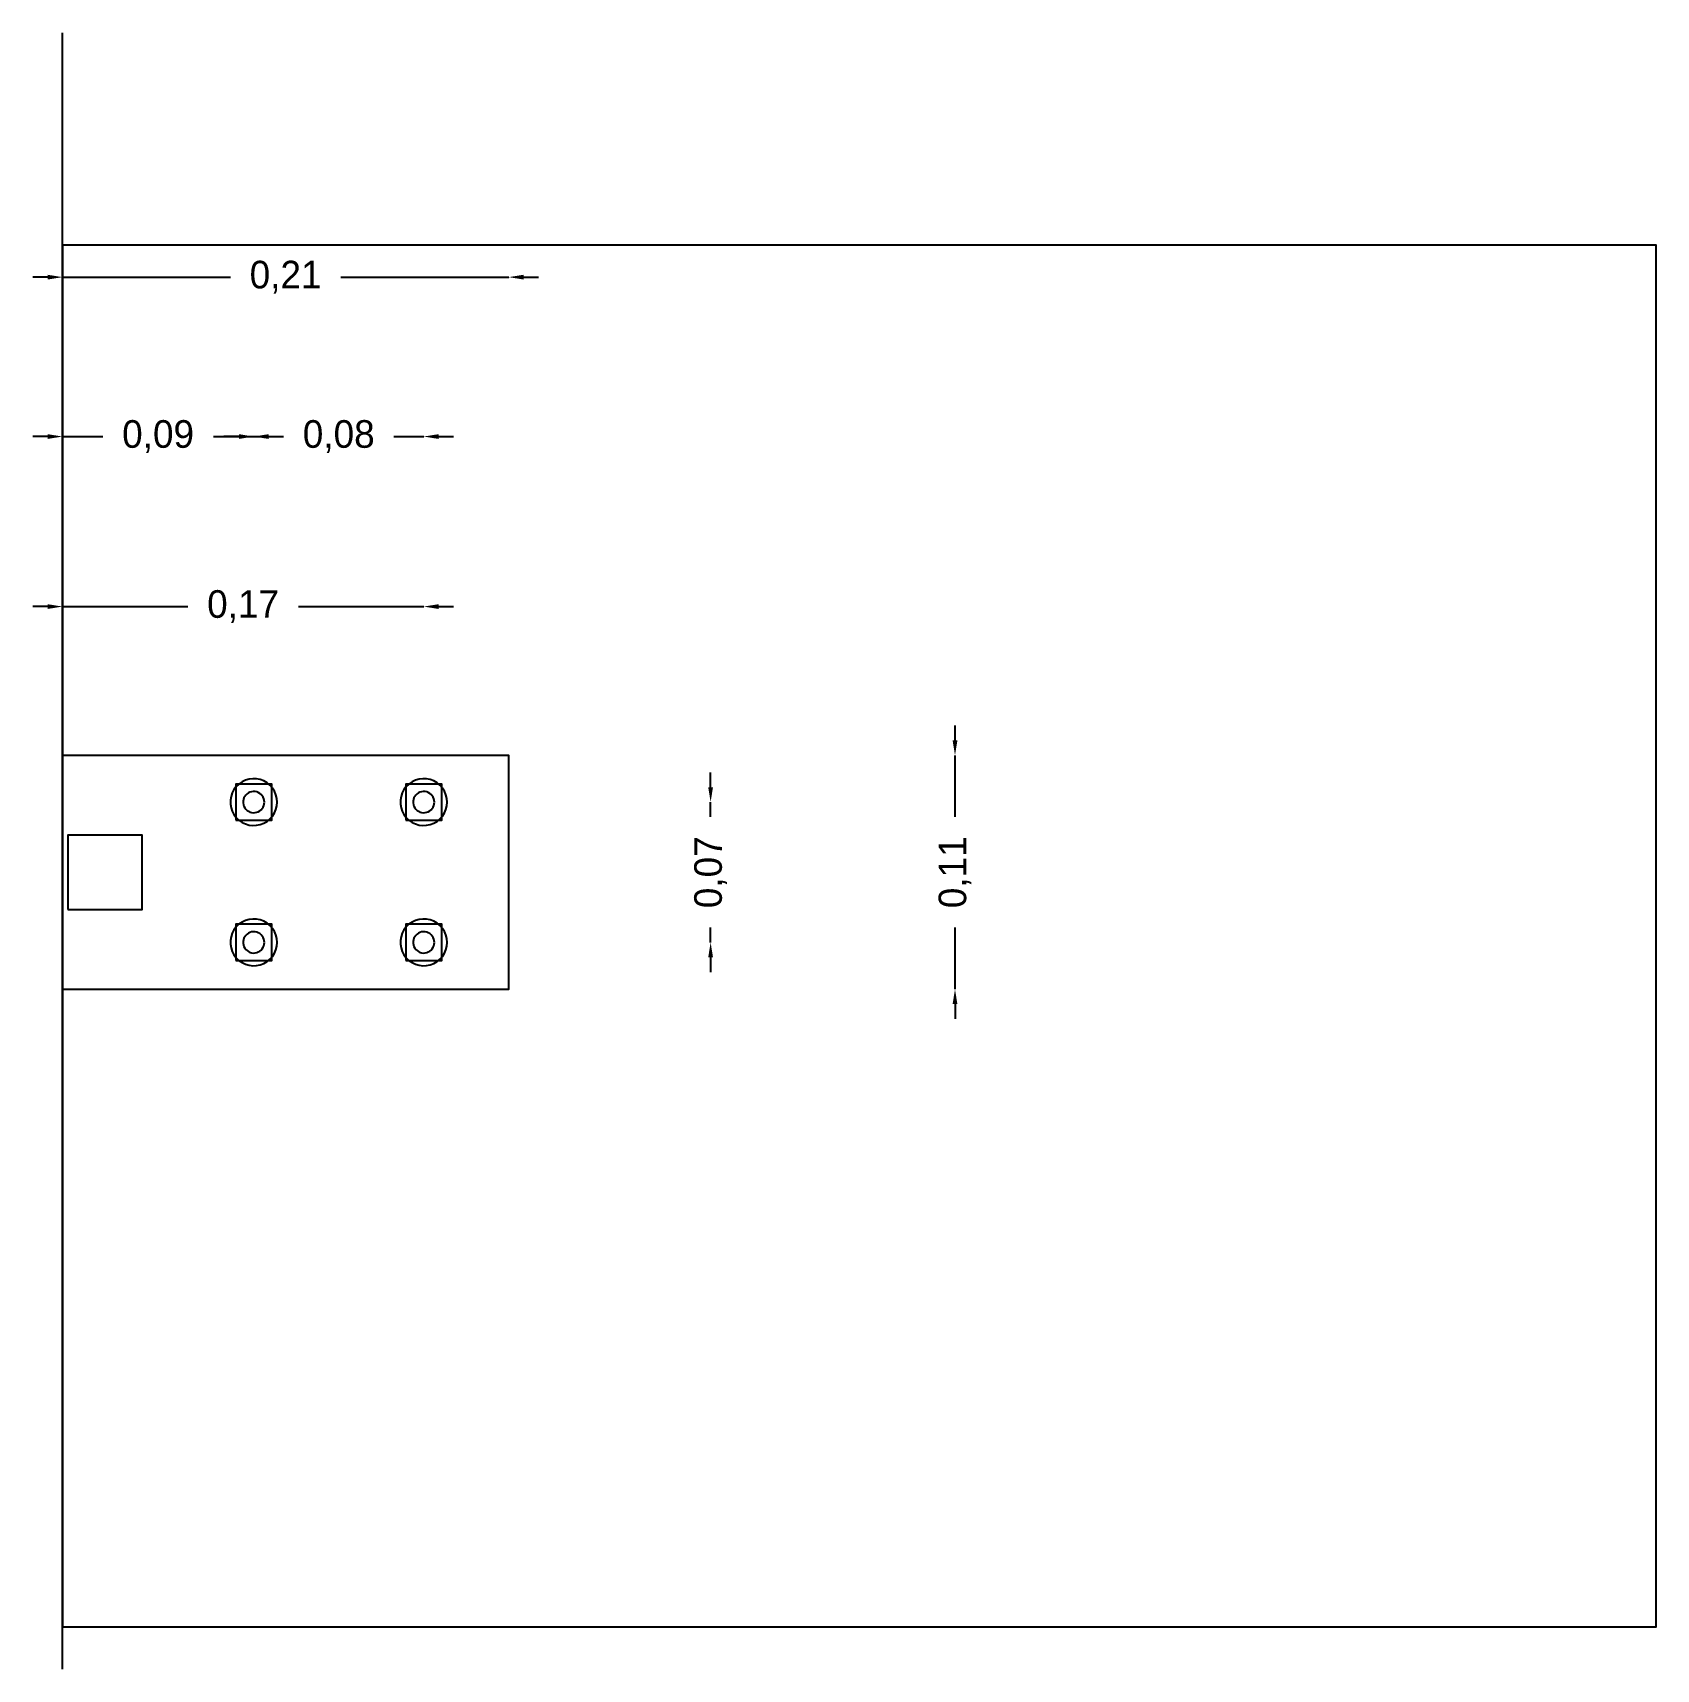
# Model space of a CAD drawing. Header units: metres. Extents: x 0.3 to 11.2, y 0 to 0.8.
# Drawn here: x 0.336 to 1.1, y 0.08 to 0.85 of the extents above.
import ezdxf

# ---------------------------------------------------------------- set-up
doc = ezdxf.new("R2010")
doc.units = ezdxf.units.M
doc.layers.add('COTAS', color=4, linetype='Continuous')
doc.layers.add('G_MEDIDO', color=8, linetype='Continuous')
doc.dimstyles.get("Standard").update_dxf_attribs({"dimtxt": 2.5, "dimasz": 2.5, "dimexe": 1.25, "dimexo": 0.625, "dimtad": 1, "dimcen": 2.5, "dimazin": 3, "dimtfac": 1, "dimtmove": 0, "dimatfit": 3})

# ---------------------------------------------------------------- blocks, each defined once
blk = doc.blocks.new('_CLOSEDFILLED')
at = {"color": 0, "linetype": 'BYBLOCK'}
blk.add_solid([(-1, 0.16), (0, 0), (-1, -0.16)], dxfattribs=at)
blk = doc.blocks.new('*D1')
for p, q in [((0.343, 0.735), (0.336, 0.735)), ((0.35, 0.735), (0.35, 0.735)), ((0.35, 0.735), (0.429, 0.735)), ((0.481, 0.735), (0.56, 0.735)), ((0.56, 0.735), (0.56, 0.735)), ((0.567, 0.735), (0.574, 0.735))]:
    blk.add_line(p, q)
at = {"layer": 'Defpoints'}
for p in [(0.35, 0.735), (0.35, 0.735), (0.56, 0.735)]:
    blk.add_point(p, dxfattribs=at)
at = {"layer": 'COTAS', "xscale": 0.007, "yscale": 0.007}
blk.add_blockref('_CLOSEDFILLED', (0.35, 0.735), dxfattribs=at)
at = {"layer": 'COTAS', "xscale": 0.007, "yscale": 0.007, "rotation": 180}
blk.add_blockref('_CLOSEDFILLED', (0.56, 0.735), dxfattribs=at)
at = {"layer": 'COTAS', "insert": (0.455, 0.735), "char_height": 0.013, "attachment_point": 5}
blk.add_mtext('0,21', dxfattribs=at)
blk = doc.blocks.new('*D2')
for p, q in [((0.343, 0.66), (0.336, 0.66)), ((0.35, 0.66), (0.35, 0.66)), ((0.35, 0.66), (0.369, 0.66)), ((0.421, 0.66), (0.44, 0.66)), ((0.44, 0.66), (0.44, 0.66)), ((0.447, 0.66), (0.454, 0.66))]:
    blk.add_line(p, q)
at = {"layer": 'Defpoints'}
for p in [(0.35, 0.66), (0.35, 0.66), (0.44, 0.66)]:
    blk.add_point(p, dxfattribs=at)
at = {"layer": 'COTAS', "xscale": 0.007, "yscale": 0.007}
blk.add_blockref('_CLOSEDFILLED', (0.35, 0.66), dxfattribs=at)
at = {"layer": 'COTAS', "xscale": 0.007, "yscale": 0.007, "rotation": 180}
blk.add_blockref('_CLOSEDFILLED', (0.44, 0.66), dxfattribs=at)
at = {"layer": 'COTAS', "insert": (0.395, 0.66), "char_height": 0.013, "attachment_point": 5}
blk.add_mtext('0,09', dxfattribs=at)
blk = doc.blocks.new('*D3')
for p, q in [((0.433, 0.66), (0.426, 0.66)), ((0.44, 0.66), (0.44, 0.66)), ((0.44, 0.66), (0.454, 0.66)), ((0.506, 0.66), (0.52, 0.66)), ((0.52, 0.66), (0.52, 0.66)), ((0.527, 0.66), (0.534, 0.66))]:
    blk.add_line(p, q)
at = {"layer": 'Defpoints'}
for p in [(0.44, 0.66), (0.44, 0.66), (0.52, 0.66)]:
    blk.add_point(p, dxfattribs=at)
at = {"layer": 'COTAS', "xscale": 0.007, "yscale": 0.007}
blk.add_blockref('_CLOSEDFILLED', (0.44, 0.66), dxfattribs=at)
at = {"layer": 'COTAS', "xscale": 0.007, "yscale": 0.007, "rotation": 180}
blk.add_blockref('_CLOSEDFILLED', (0.52, 0.66), dxfattribs=at)
at = {"layer": 'COTAS', "insert": (0.48, 0.66), "char_height": 0.013, "attachment_point": 5}
blk.add_mtext('0,08', dxfattribs=at)
blk = doc.blocks.new('*D4')
for p, q in [((0.343, 0.58), (0.336, 0.58)), ((0.35, 0.58), (0.35, 0.58)), ((0.35, 0.58), (0.409, 0.58)), ((0.461, 0.58), (0.52, 0.58)), ((0.52, 0.58), (0.52, 0.58)), ((0.527, 0.58), (0.534, 0.58))]:
    blk.add_line(p, q)
at = {"layer": 'Defpoints'}
for p in [(0.35, 0.58), (0.35, 0.58), (0.52, 0.58)]:
    blk.add_point(p, dxfattribs=at)
at = {"layer": 'COTAS', "xscale": 0.007, "yscale": 0.007}
blk.add_blockref('_CLOSEDFILLED', (0.35, 0.58), dxfattribs=at)
at = {"layer": 'COTAS', "xscale": 0.007, "yscale": 0.007, "rotation": 180}
blk.add_blockref('_CLOSEDFILLED', (0.52, 0.58), dxfattribs=at)
at = {"layer": 'COTAS', "insert": (0.435, 0.58), "char_height": 0.013, "attachment_point": 5}
blk.add_mtext('0,17', dxfattribs=at)
blk = doc.blocks.new('*D5')
for p, q in [((0.77, 0.517), (0.77, 0.524)), ((0.77, 0.51), (0.77, 0.51)), ((0.77, 0.481), (0.77, 0.51)), ((0.77, 0.4), (0.77, 0.429)), ((0.77, 0.4), (0.77, 0.4)), ((0.77, 0.393), (0.77, 0.386))]:
    blk.add_line(p, q)
at = {"layer": 'Defpoints'}
for p in [(0.77, 0.51), (0.77, 0.4), (0.77, 0.4)]:
    blk.add_point(p, dxfattribs=at)
at = {"layer": 'COTAS', "xscale": 0.007, "yscale": 0.007}
for p, rotation in [((0.77, 0.51), 270), ((0.77, 0.4), 90)]:
    blk.add_blockref('_CLOSEDFILLED', p, dxfattribs=dict(at, rotation=rotation))
at = {"layer": 'COTAS', "insert": (0.77, 0.455), "char_height": 0.013, "attachment_point": 5, "rotation": 90}
blk.add_mtext('0,11', dxfattribs=at)
blk = doc.blocks.new('*D6')
for p, q in [((0.655, 0.495), (0.655, 0.502)), ((0.655, 0.488), (0.655, 0.488)), ((0.655, 0.481), (0.655, 0.488)), ((0.655, 0.422), (0.655, 0.429)), ((0.655, 0.422), (0.655, 0.422)), ((0.655, 0.415), (0.655, 0.408))]:
    blk.add_line(p, q)
at = {"layer": 'Defpoints'}
for p in [(0.655, 0.488), (0.655, 0.422), (0.655, 0.422)]:
    blk.add_point(p, dxfattribs=at)
at = {"layer": 'COTAS', "xscale": 0.007, "yscale": 0.007}
for p, rotation in [((0.655, 0.488), 270), ((0.655, 0.422), 90)]:
    blk.add_blockref('_CLOSEDFILLED', p, dxfattribs=dict(at, rotation=rotation))
at = {"layer": 'COTAS', "insert": (0.655, 0.455), "char_height": 0.013, "attachment_point": 5, "rotation": 90}
blk.add_mtext('0,07', dxfattribs=at)

msp = doc.modelspace()

# ---------------------------------------------------------------- linework, layer by layer
at = {"layer": 'G_MEDIDO'}
msp.add_line((0.35, 0.08), (0.35, 0.85), dxfattribs=at)
for points in [[(0.35, 0.1), (1.1, 0.1), (1.1, 0.75), (0.35, 0.75)], [(0.35, 0.4), (0.56, 0.4), (0.56, 0.51), (0.35, 0.51)], [(0.451, 0.488), (0.45086, 0.48976), (0.45043, 0.49148), (0.44974, 0.49311), (0.44879, 0.49461), (0.44762, 0.49593), (0.44625, 0.49705), (0.44472, 0.49794), (0.44306, 0.49857), (0.44133, 0.49892), (0.43956, 0.49899), (0.4378, 0.49878), (0.4361, 0.49829), (0.4345, 0.49753), (0.43304, 0.49652), (0.43177, 0.49529), (0.4307, 0.49388), (0.42988, 0.49231), (0.42932, 0.49063), (0.42904, 0.48889), (0.42904, 0.48711), (0.42932, 0.48537), (0.42988, 0.48369), (0.4307, 0.48212), (0.43177, 0.48071), (0.43304, 0.47948), (0.4345, 0.47847), (0.4361, 0.47771), (0.4378, 0.47722), (0.43956, 0.47701), (0.44133, 0.47708), (0.44306, 0.47743), (0.44472, 0.47806), (0.44625, 0.47895), (0.44762, 0.48007), (0.44879, 0.48139), (0.44974, 0.48289), (0.45043, 0.48452), (0.45086, 0.48624), (0.451, 0.488)], [(0.4315, 0.4795), (0.4485, 0.4795), (0.4485, 0.4965), (0.4315, 0.4965)], [(0.445, 0.488), (0.44494, 0.4888), (0.44474, 0.48958), (0.44443, 0.49032), (0.444, 0.491), (0.44346, 0.49161), (0.44284, 0.49211), (0.44214, 0.49252), (0.44139, 0.4928), (0.4406, 0.49296), (0.4398, 0.493), (0.439, 0.4929), (0.43823, 0.49268), (0.4375, 0.49233), (0.43684, 0.49187), (0.43626, 0.49132), (0.43577, 0.49067), (0.4354, 0.48996), (0.43515, 0.4892), (0.43502, 0.4884), (0.43502, 0.4876), (0.43515, 0.4868), (0.4354, 0.48604), (0.43577, 0.48533), (0.43626, 0.48468), (0.43684, 0.48413), (0.4375, 0.48367), (0.43823, 0.48332), (0.439, 0.4831), (0.4398, 0.483), (0.4406, 0.48304), (0.44139, 0.4832), (0.44214, 0.48348), (0.44284, 0.48389), (0.44346, 0.48439), (0.444, 0.485), (0.44443, 0.48568), (0.44474, 0.48642), (0.44494, 0.4872), (0.445, 0.488)], [(0.531, 0.488), (0.53086, 0.48976), (0.53043, 0.49148), (0.52974, 0.49311), (0.52879, 0.49461), (0.52762, 0.49593), (0.52625, 0.49705), (0.52472, 0.49794), (0.52306, 0.49857), (0.52133, 0.49892), (0.51956, 0.49899), (0.5178, 0.49878), (0.5161, 0.49829), (0.5145, 0.49753), (0.51304, 0.49652), (0.51177, 0.49529), (0.5107, 0.49388), (0.50988, 0.49231), (0.50932, 0.49063), (0.50904, 0.48889), (0.50904, 0.48711), (0.50932, 0.48537), (0.50988, 0.48369), (0.5107, 0.48212), (0.51177, 0.48071), (0.51304, 0.47948), (0.5145, 0.47847), (0.5161, 0.47771), (0.5178, 0.47722), (0.51956, 0.47701), (0.52133, 0.47708), (0.52306, 0.47743), (0.52472, 0.47806), (0.52625, 0.47895), (0.52762, 0.48007), (0.52879, 0.48139), (0.52974, 0.48289), (0.53043, 0.48452), (0.53086, 0.48624), (0.531, 0.488)], [(0.5115, 0.4795), (0.5285, 0.4795), (0.5285, 0.4965), (0.5115, 0.4965)], [(0.525, 0.488), (0.52494, 0.4888), (0.52474, 0.48958), (0.52443, 0.49032), (0.524, 0.491), (0.52346, 0.49161), (0.52284, 0.49211), (0.52214, 0.49252), (0.52139, 0.4928), (0.5206, 0.49296), (0.5198, 0.493), (0.519, 0.4929), (0.51823, 0.49268), (0.5175, 0.49233), (0.51684, 0.49187), (0.51626, 0.49132), (0.51577, 0.49067), (0.5154, 0.48996), (0.51515, 0.4892), (0.51502, 0.4884), (0.51502, 0.4876), (0.51515, 0.4868), (0.5154, 0.48604), (0.51577, 0.48533), (0.51626, 0.48468), (0.51684, 0.48413), (0.5175, 0.48367), (0.51823, 0.48332), (0.519, 0.4831), (0.5198, 0.483), (0.5206, 0.48304), (0.52139, 0.4832), (0.52214, 0.48348), (0.52284, 0.48389), (0.52346, 0.48439), (0.524, 0.485), (0.52443, 0.48568), (0.52474, 0.48642), (0.52494, 0.4872), (0.525, 0.488)], [(0.3525, 0.4375), (0.3875, 0.4375), (0.3875, 0.4725), (0.3525, 0.4725)], [(0.451, 0.422), (0.45086, 0.42376), (0.45043, 0.42548), (0.44974, 0.42711), (0.44879, 0.42861), (0.44762, 0.42993), (0.44625, 0.43105), (0.44472, 0.43194), (0.44306, 0.43257), (0.44133, 0.43292), (0.43956, 0.43299), (0.4378, 0.43278), (0.4361, 0.43229), (0.4345, 0.43153), (0.43304, 0.43052), (0.43177, 0.42929), (0.4307, 0.42788), (0.42988, 0.42631), (0.42932, 0.42463), (0.42904, 0.42289), (0.42904, 0.42111), (0.42932, 0.41937), (0.42988, 0.41769), (0.4307, 0.41612), (0.43177, 0.41471), (0.43304, 0.41348), (0.4345, 0.41247), (0.4361, 0.41171), (0.4378, 0.41122), (0.43956, 0.41101), (0.44133, 0.41108), (0.44306, 0.41143), (0.44472, 0.41206), (0.44625, 0.41295), (0.44762, 0.41407), (0.44879, 0.41539), (0.44974, 0.41689), (0.45043, 0.41852), (0.45086, 0.42024), (0.451, 0.422)], [(0.531, 0.422), (0.53086, 0.42376), (0.53043, 0.42548), (0.52974, 0.42711), (0.52879, 0.42861), (0.52762, 0.42993), (0.52625, 0.43105), (0.52472, 0.43194), (0.52306, 0.43257), (0.52133, 0.43292), (0.51956, 0.43299), (0.5178, 0.43278), (0.5161, 0.43229), (0.5145, 0.43153), (0.51304, 0.43052), (0.51177, 0.42929), (0.5107, 0.42788), (0.50988, 0.42631), (0.50932, 0.42463), (0.50904, 0.42289), (0.50904, 0.42111), (0.50932, 0.41937), (0.50988, 0.41769), (0.5107, 0.41612), (0.51177, 0.41471), (0.51304, 0.41348), (0.5145, 0.41247), (0.5161, 0.41171), (0.5178, 0.41122), (0.51956, 0.41101), (0.52133, 0.41108), (0.52306, 0.41143), (0.52472, 0.41206), (0.52625, 0.41295), (0.52762, 0.41407), (0.52879, 0.41539), (0.52974, 0.41689), (0.53043, 0.41852), (0.53086, 0.42024), (0.531, 0.422)], [(0.4315, 0.4135), (0.4485, 0.4135), (0.4485, 0.4305), (0.4315, 0.4305)], [(0.445, 0.422), (0.44494, 0.4228), (0.44474, 0.42358), (0.44443, 0.42432), (0.444, 0.425), (0.44346, 0.42561), (0.44284, 0.42611), (0.44214, 0.42652), (0.44139, 0.4268), (0.4406, 0.42696), (0.4398, 0.427), (0.439, 0.4269), (0.43823, 0.42668), (0.4375, 0.42633), (0.43684, 0.42587), (0.43626, 0.42532), (0.43577, 0.42467), (0.4354, 0.42396), (0.43515, 0.4232), (0.43502, 0.4224), (0.43502, 0.4216), (0.43515, 0.4208), (0.4354, 0.42004), (0.43577, 0.41933), (0.43626, 0.41868), (0.43684, 0.41813), (0.4375, 0.41767), (0.43823, 0.41732), (0.439, 0.4171), (0.4398, 0.417), (0.4406, 0.41704), (0.44139, 0.4172), (0.44214, 0.41748), (0.44284, 0.41789), (0.44346, 0.41839), (0.444, 0.419), (0.44443, 0.41968), (0.44474, 0.42042), (0.44494, 0.4212), (0.445, 0.422)], [(0.5115, 0.4135), (0.5285, 0.4135), (0.5285, 0.4305), (0.5115, 0.4305)], [(0.525, 0.422), (0.52494, 0.4228), (0.52474, 0.42358), (0.52443, 0.42432), (0.524, 0.425), (0.52346, 0.42561), (0.52284, 0.42611), (0.52214, 0.42652), (0.52139, 0.4268), (0.5206, 0.42696), (0.5198, 0.427), (0.519, 0.4269), (0.51823, 0.42668), (0.5175, 0.42633), (0.51684, 0.42587), (0.51626, 0.42532), (0.51577, 0.42467), (0.5154, 0.42396), (0.51515, 0.4232), (0.51502, 0.4224), (0.51502, 0.4216), (0.51515, 0.4208), (0.5154, 0.42004), (0.51577, 0.41933), (0.51626, 0.41868), (0.51684, 0.41813), (0.5175, 0.41767), (0.51823, 0.41732), (0.519, 0.4171), (0.5198, 0.417), (0.5206, 0.41704), (0.52139, 0.4172), (0.52214, 0.41748), (0.52284, 0.41789), (0.52346, 0.41839), (0.524, 0.419), (0.52443, 0.41968), (0.52474, 0.42042), (0.52494, 0.4212), (0.525, 0.422)]]:
    msp.add_lwpolyline(points, close=True, dxfattribs=at)

# ---------------------------------------------------------------- dimensions: what is measured, and where the dimension line sits
at = {"layer": 'COTAS'}
for base, p1, p2, picture, middle in [((0.35, 0.735), (0.35, 0.735), (0.56, 0.735), '*D1', (0.455, 0.735)), ((0.35, 0.66), (0.35, 0.66), (0.44, 0.66), '*D2', (0.395, 0.66)), ((0.44, 0.66), (0.44, 0.66), (0.52, 0.66), '*D3', (0.48, 0.66)), ((0.35, 0.58), (0.35, 0.58), (0.52, 0.58), '*D4', (0.435, 0.58))]:
    dim = msp.add_linear_dim(base=base, p1=p1, p2=p2, dimstyle='Standard', override={"dimtxt": 0.013, "dimasz": 0.007}, dxfattribs=at)
    dim.commit()
    dim.dimension.update_dxf_attribs({"geometry": picture, "text_midpoint": middle})
for base, p1, p2, picture, middle in [((0.77, 0.4), (0.77, 0.4), (0.77, 0.51), '*D5', (0.77, 0.455)), ((0.655, 0.422), (0.655, 0.422), (0.655, 0.488), '*D6', (0.655, 0.455))]:
    dim = msp.add_linear_dim(base=base, p1=p1, p2=p2, angle=90, dimstyle='Standard', override={"dimtxt": 0.013, "dimasz": 0.007}, dxfattribs=at)
    dim.commit()
    dim.dimension.update_dxf_attribs({"geometry": picture, "text_midpoint": middle})

doc.saveas('drawing.dxf')
